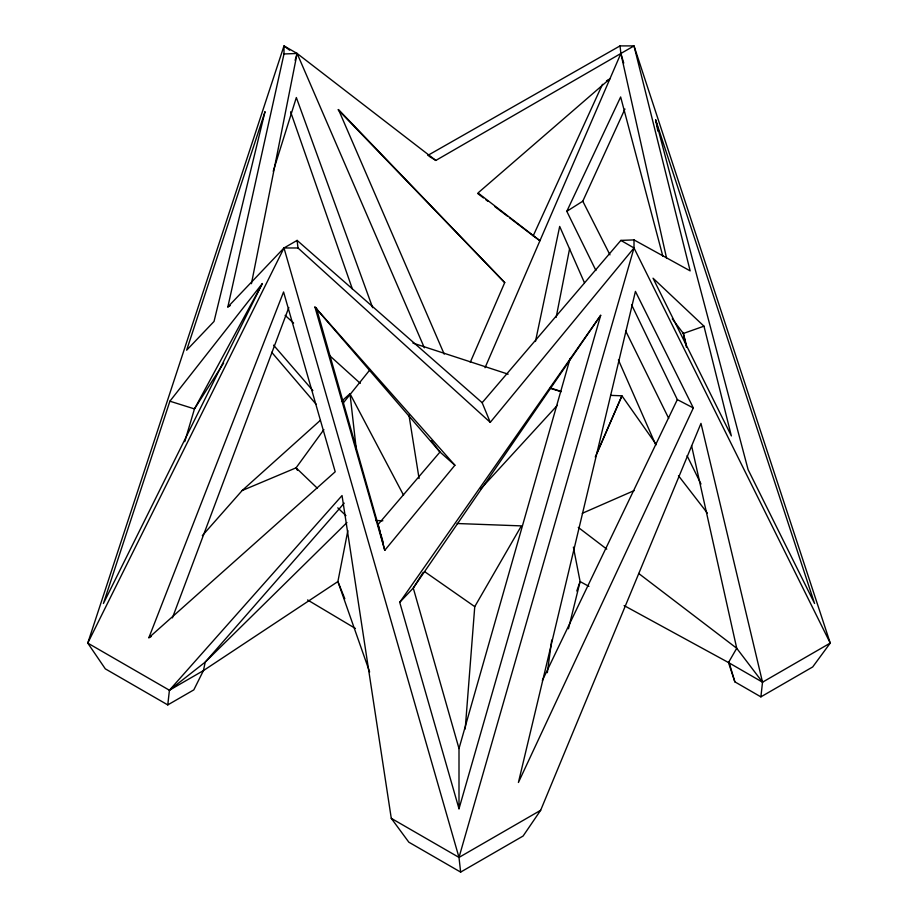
<?xml version="1.0" encoding="UTF-8"?>
<svg xmlns="http://www.w3.org/2000/svg" width="918" height="918" viewBox="0 0 918 918"><rect width="100%" height="100%" fill="white"/><g stroke="black" fill="none" stroke-linecap="round" stroke-linejoin="round"><path stroke-width="1.38" d="M465.219 728.961L474.755 606.637L521.378 525.888L457.107 523.512M760.884 696.865L812.694 666.95L830.239 643.093L634.005 45.9L435.843 160.432L297.122 53.474L283.995 45.9L87.761 643.093L105.306 668.843L167.776 704.909L169.417 690.233L342.035 495.559L391.275 818.328L408.831 842.185L460.641 872.1L523.099 836.034L540.656 810.284L700.985 423.382L762.525 682.189L760.884 696.865L734.848 681.833L728.49 662.544L624.114 605.582M547.323 672.653L551.729 640.053M347.853 530.581L337.893 581.564L369.633 671.999M556.159 317.387L569.642 248.48M251.429 283.696L297.122 53.474L283.995 53.967L227.848 306.956L230.211 305.614M535.458 341.485L559.682 226.436L584.433 282.698M568.46 628.761L580.107 581.564L573.383 547.117M459 808.769L600.693 315.31L399.72 602.334L459 808.769L459 748.549L570.112 358.513M460.641 872.1L459 857.423L634.005 247.975L634.005 239.908L620.878 240.401L482.157 402.692L490.258 422.36L634.005 247.975L620.878 240.401M295.103 60.29L297.122 53.474L424.357 347.807M184.748 441.638L194.467 408.912L262.318 283.559L169.899 401.2L103.424 603.482L262.318 283.559M273.22 171.31L296.342 97.537L372.651 307.702M576.791 591.008L580.107 581.564L588.908 586.372M172.412 617.894L288.814 307.519M148.865 637.723L283.57 291.97L335.208 471.772L148.865 637.723L151.367 636.415M470.291 362.254L504.728 282.583L338.467 109.529L444.22 354.164M485.037 367.728L620.878 53.474L620.029 45.9L634.005 45.9L690.152 270.867L634.005 239.908M596.93 453.435L621.922 395.807L610.573 395.371M595.243 457.038L621.922 395.807L656.232 444.519M609.954 78.753L478.014 192.952L539.945 240.711L533.22 235.823L602.472 84.307M595.92 270.489L566.808 211.312L582.792 201.203L624.928 109.024M693.331 407.959L518.418 782.48L635.428 291.396L693.331 407.959L677.335 399.605L631.561 304.719M566.808 211.312L620.648 96.964L662.853 256.26M542.354 680.525L677.335 399.605M482.157 402.692L297.122 240.401L283.995 247.975L87.761 643.093L169.417 690.233L203.44 670.588L337.893 581.564L344.824 598.777M423.232 572.316L413.272 588.048L399.72 602.334M223.636 363.08L194.467 408.912L169.899 401.2M600.693 315.31L413.272 588.048L459 748.549M323.882 429.613L296.078 467.836L242.157 490.533L202.339 535.63M343.263 402.968L370.115 369.575M384.78 550.318L454.903 465.242L314.931 307.06L384.78 550.318L378.055 524.511L439.986 452.023L431.299 440.629M344.227 503.156L205.23 662.096L169.417 690.233M480.917 488.72L557.352 405.32M227.848 306.956L283.995 247.975L297.971 247.975L490.258 422.36M346.947 522.572L205.23 662.096L203.44 670.588L193.813 689.877L167.776 704.909M242.157 490.533L320.393 420.283M341.542 401.304L349.999 393.707L403.541 495.192M606.511 80.887L608.806 79.464M391.275 818.328L459 857.423L540.656 810.284M691.552 445.62L736.729 648.269L728.49 662.544L762.525 682.189L830.239 643.093L634.005 247.975M427.742 155.452L620.029 45.9M582.287 513.3L634.269 490.545M672.286 318.833L683.371 333.464L703.968 326.177L731.359 435.924L653.031 278.211L703.968 326.177M375.714 520.506L382.852 520.77M550.169 388.348L561.139 391.642M412.939 343.091L508.147 374.165M550.318 387.935L561.196 391.481M307.576 599.947L355.404 628.463M428.901 156.163L435.843 160.432M424.621 571.639L474.755 606.637M289.652 50.215L283.995 45.9L283.995 53.967M477.796 193.595L483.453 197.898M485.714 199.631L487.974 201.352M494.756 206.527L507.206 216.005M509.467 217.727L533.22 235.823M578.26 527.391L606.764 549.125M638.687 573.475L736.729 648.269L762.525 682.189M454.903 465.242L439.986 452.023L314.931 307.06M285.131 315.367L293.611 323.033M329.608 355.599L360.315 383.38M317.444 488.33L296.078 467.836L297.455 470.337M337.79 507.849L345.937 515.652M338.122 109.793L504.728 282.583M273.564 345.145L312.889 390.598M271.694 352.294L316.182 404.333M678.471 475.731L707.33 513.07M582.792 201.203L609.965 254.86M625.674 330.939L668.717 418.413M687.077 455.718L700.996 484.027M618.388 359.89L655.796 444.943M290.593 111.824L352.397 289.067M655.681 119.948L814.576 603.482L748.101 469.649L655.681 119.948L657.919 131.194M623.735 63.101L620.878 53.474L666.629 258.428M728.926 661.878L734.848 681.833M283.995 247.975L459 857.423M316.262 307.576L380.029 531.407M380.809 534.161L383.173 542.435M683.049 332.442L685.975 343.527M683.371 333.464L686.469 347.36M408.969 415.177L419.078 478.519M349.999 393.707L356.241 448.948M297.122 240.401L297.971 247.975M264.969 111.858L214.032 321.449L186.641 350.217L264.969 111.858"/></g></svg>
